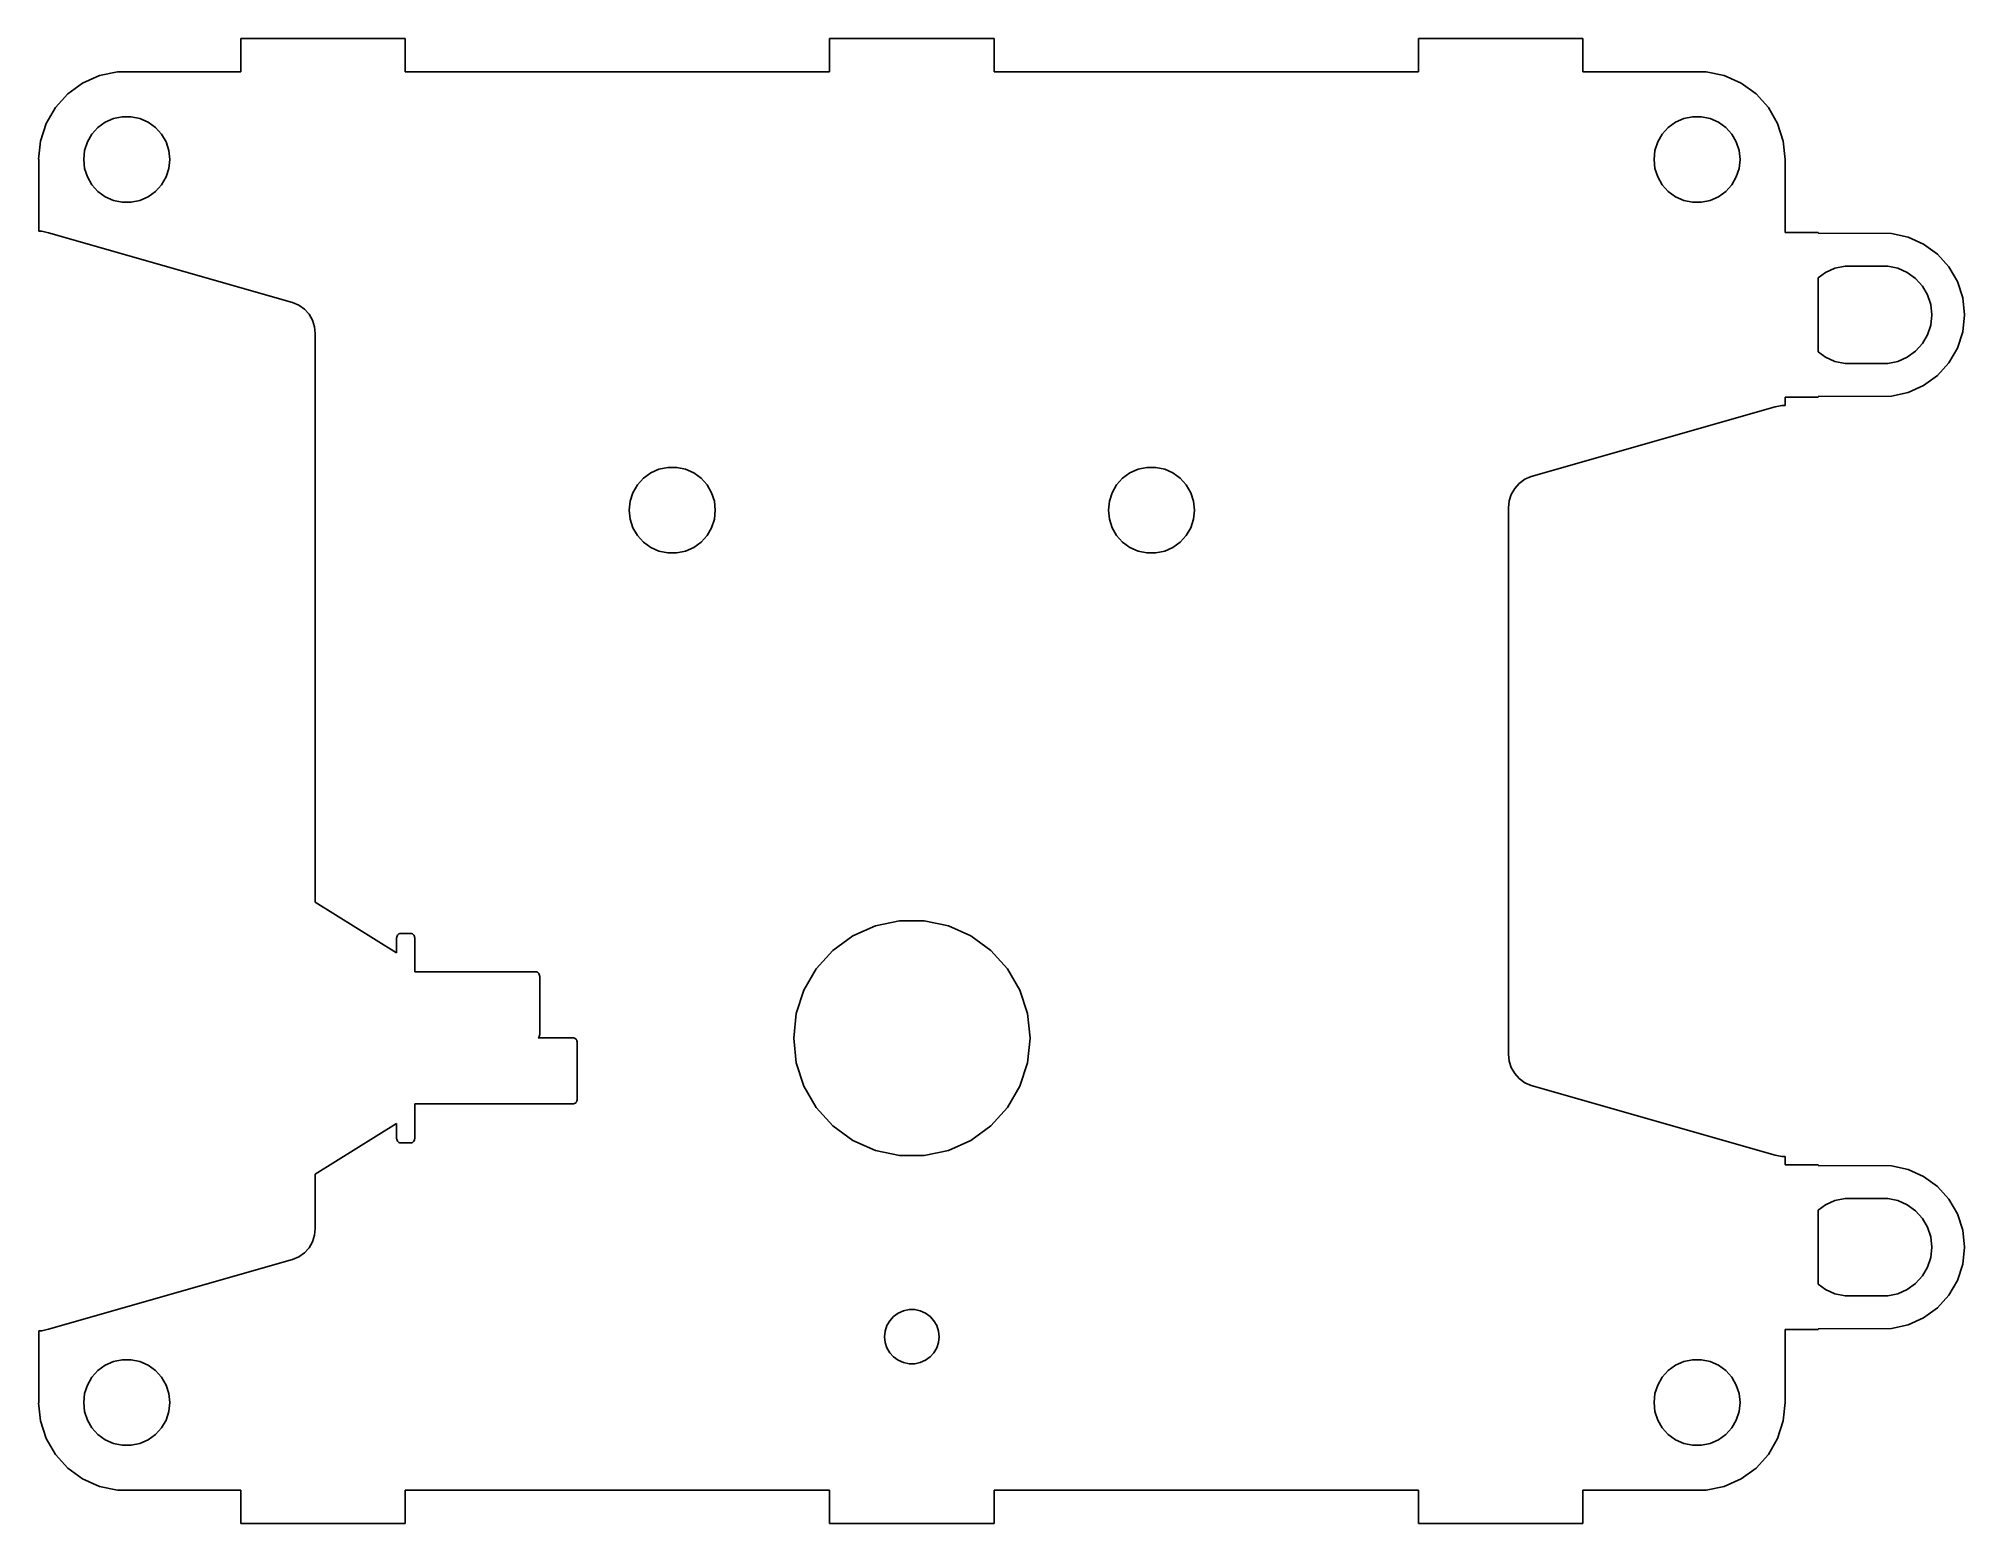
# Model space of a CAD drawing. Header units: metres. Extents: x -80 to 97, y -93 to 43.
import ezdxf

# ---------------------------------------------------------------- set-up
doc = ezdxf.new("R2010")
doc.units = ezdxf.units.M

msp = doc.modelspace()

# ---------------------------------------------------------------- linework, layer by layer
for p, q in [((-46.525, 43.335), (-61.625, 43.335)), ((-61.625, 43.335), (-61.625, 40.2806)), ((-46.525, 40.2806), (-46.525, 43.335)), ((7.54999, 43.335), (-7.54999, 43.335)), ((-7.54999, 43.335), (-7.54999, 40.2806)), ((7.54999, 40.2806), (7.54999, 43.335)), ((61.625, 43.335), (46.525, 43.335)), ((46.525, 43.335), (46.525, 40.2806)), ((61.625, 40.2806), (61.625, 43.335)), ((-76.15, 39.2398), (-77.52, 38.2445)), ((-74.603, 39.9286), (-76.15, 39.2398)), ((-72.9467, 40.2806), (-74.603, 39.9286)), ((-61.625, 40.2806), (-72.9467, 40.2806)), ((-7.54999, 40.2806), (-46.525, 40.2806)), ((46.525, 40.2806), (7.54999, 40.2806)), ((72.9467, 40.2806), (61.625, 40.2806)), ((74.603, 39.9286), (72.9467, 40.2806)), ((76.15, 39.2398), (74.603, 39.9286)), ((77.52, 38.2445), (76.15, 39.2398)), ((-77.52, 38.2445), (-78.653, 36.9861)), ((78.653, 36.9861), (77.52, 38.2445)), ((-79.4997, 35.5196), (-80.023, 33.9091)), ((-78.653, 36.9861), (-79.4997, 35.5196)), ((-74.7431, 35.1604), (-74.075, 35.6458)), ((-74.075, 35.6458), (-73.3206, 35.9817)), ((-73.3206, 35.9817), (-72.5129, 36.1534)), ((-72.5129, 36.1534), (-71.6871, 36.1534)), ((-71.6871, 36.1534), (-70.8794, 35.9817)), ((-70.8794, 35.9817), (-70.125, 35.6458)), ((-70.125, 35.6458), (-69.4569, 35.1604)), ((69.4569, 35.1604), (70.125, 35.6458)), ((70.125, 35.6458), (70.8794, 35.9817)), ((70.8794, 35.9817), (71.6871, 36.1534)), ((71.6871, 36.1534), (72.5129, 36.1534)), ((72.5129, 36.1534), (73.3206, 35.9817)), ((73.3206, 35.9817), (74.075, 35.6458)), ((74.075, 35.6458), (74.7431, 35.1604)), ((79.4997, 35.5196), (78.653, 36.9861)), ((80.023, 33.9091), (79.4997, 35.5196)), ((-80.023, 33.9091), (-80.1979, 32.245)), ((-75.9637, 33.0462), (-75.7085, 33.8316)), ((-75.7085, 33.8316), (-75.2956, 34.5468)), ((-75.2956, 34.5468), (-74.7431, 35.1604)), ((-69.4569, 35.1604), (-68.9044, 34.5468)), ((-68.9044, 34.5468), (-68.4915, 33.8316)), ((-68.4915, 33.8316), (-68.2363, 33.0462)), ((68.2363, 33.0462), (68.4915, 33.8316)), ((68.4915, 33.8316), (68.9044, 34.5468)), ((68.9044, 34.5468), (69.4569, 35.1604)), ((74.7431, 35.1604), (75.2956, 34.5468)), ((75.2956, 34.5468), (75.7085, 33.8316)), ((75.7085, 33.8316), (75.9637, 33.0462)), ((80.2, 32.225), (80.023, 33.9091)), ((-80.1979, 32.245), (-80.18, 32.245)), ((-80.18, 32.245), (-80.18, 25.6284)), ((-76.05, 32.225), (-75.9637, 33.0462)), ((-75.9637, 31.4037), (-76.05, 32.225)), ((-68.2363, 33.0462), (-68.15, 32.225)), ((-68.15, 32.225), (-68.2363, 31.4037)), ((68.15, 32.225), (68.2363, 33.0462)), ((68.2363, 31.4037), (68.15, 32.225)), ((75.9637, 33.0462), (76.05, 32.225)), ((76.05, 32.225), (75.9637, 31.4037)), ((80.2, 25.5), (80.2, 32.225)), ((-75.7085, 30.6184), (-75.9637, 31.4037)), ((-75.2956, 29.9032), (-75.7085, 30.6184)), ((-68.4915, 30.6184), (-68.9044, 29.9032)), ((-68.2363, 31.4037), (-68.4915, 30.6184)), ((68.4915, 30.6184), (68.2363, 31.4037)), ((68.9044, 29.9032), (68.4915, 30.6184)), ((75.7085, 30.6184), (75.2956, 29.9032)), ((75.9637, 31.4037), (75.7085, 30.6184)), ((-74.7431, 29.2896), (-75.2956, 29.9032)), ((-74.075, 28.8042), (-74.7431, 29.2896)), ((-73.3206, 28.4683), (-74.075, 28.8042)), ((-72.5129, 28.2966), (-73.3206, 28.4683)), ((-70.8794, 28.4683), (-71.6871, 28.2966)), ((-70.125, 28.8042), (-70.8794, 28.4683)), ((-69.4569, 29.2896), (-70.125, 28.8042)), ((-68.9044, 29.9032), (-69.4569, 29.2896)), ((69.4569, 29.2896), (68.9044, 29.9032)), ((70.125, 28.8042), (69.4569, 29.2896)), ((70.8794, 28.4683), (70.125, 28.8042)), ((71.6871, 28.2966), (70.8794, 28.4683)), ((73.3206, 28.4683), (72.5129, 28.2966)), ((74.075, 28.8042), (73.3206, 28.4683)), ((74.7431, 29.2896), (74.075, 28.8042)), ((75.2956, 29.9032), (74.7431, 29.2896)), ((-71.6871, 28.2966), (-72.5129, 28.2966)), ((72.5129, 28.2966), (71.6871, 28.2966)), ((-80.18, 25.6284), (-79.8843, 25.6284)), ((-79.8843, 25.6284), (-79.2668, 25.4972)), ((-79.2668, 25.4972), (-56.8668, 19.0972)), ((83.21, 25.5), (80.2, 25.5)), ((83.21, 25.4499), (83.21, 25.5)), ((89.944, 25.4089), (83.21, 25.4499)), ((91.4776, 25.0829), (89.944, 25.4089)), ((92.91, 24.4452), (91.4776, 25.0829)), ((94.1785, 23.5236), (92.91, 24.4452)), ((95.2276, 22.3584), (94.1785, 23.5236)), ((83.21, 21.3385), (83.91, 21.8471)), ((83.21, 14.5615), (83.21, 21.3385)), ((83.91, 21.8471), (84.7694, 22.2298)), ((84.7694, 22.2298), (85.6896, 22.4253)), ((85.6896, 22.4253), (89.6304, 22.4253)), ((89.6304, 22.4253), (90.5506, 22.2298)), ((90.5506, 22.2298), (91.41, 21.8471)), ((91.41, 21.8471), (92.1711, 21.2941)), ((92.1711, 21.2941), (92.8006, 20.595)), ((96.0116, 21.0005), (95.2276, 22.3584)), ((92.8006, 20.595), (93.271, 19.7803)), ((93.271, 19.7803), (93.5617, 18.8856)), ((96.4961, 19.5093), (96.0116, 21.0005)), ((96.66, 17.95), (96.4961, 19.5093)), ((-56.8668, 19.0972), (-56.29, 18.8404)), ((-56.29, 18.8404), (-55.7792, 18.4693)), ((-55.7792, 18.4693), (-55.3568, 18.0001)), ((-55.3568, 18.0001), (-55.0411, 17.4533)), ((93.5617, 18.8856), (93.66, 17.95)), ((93.66, 17.95), (93.5617, 17.0144)), ((96.4961, 16.3907), (96.66, 17.95)), ((-55.0411, 17.4533), (-54.846, 16.8529)), ((-54.846, 16.8529), (-54.78, 16.225)), ((-54.78, 16.225), (-54.78, -35.9991)), ((93.271, 16.1197), (92.8006, 15.305)), ((93.5617, 17.0144), (93.271, 16.1197)), ((96.0116, 14.8995), (96.4961, 16.3907)), ((83.91, 14.0529), (83.21, 14.5615)), ((92.1711, 14.6058), (91.41, 14.0529)), ((92.8006, 15.305), (92.1711, 14.6058)), ((95.2276, 13.5416), (96.0116, 14.8995)), ((84.7694, 13.6702), (83.91, 14.0529)), ((85.6896, 13.4746), (84.7694, 13.6702)), ((89.6304, 13.4746), (85.6896, 13.4746)), ((90.5506, 13.6702), (89.6304, 13.4746)), ((91.41, 14.0529), (90.5506, 13.6702)), ((94.1785, 12.3764), (95.2276, 13.5416)), ((89.944, 10.4911), (91.4776, 10.8171)), ((91.4776, 10.8171), (92.91, 11.4548)), ((92.91, 11.4548), (94.1785, 12.3764)), ((56.8668, 3.09718), (79.2668, 9.49718)), ((79.2668, 9.49718), (79.8843, 9.62845)), ((79.8843, 9.62845), (80.2, 9.62845)), ((80.2, 9.62845), (80.2, 10.4)), ((80.2, 10.4), (83.21, 10.4)), ((83.21, 10.4501), (89.944, 10.4911)), ((83.21, 10.4), (83.21, 10.4501)), ((-23.975, 3.42079), (-23.2206, 3.75667)), ((-23.2206, 3.75667), (-22.4129, 3.92836)), ((-22.4129, 3.92836), (-21.5871, 3.92836)), ((-21.5871, 3.92836), (-20.7794, 3.75667)), ((-20.7794, 3.75667), (-20.025, 3.42079)), ((20.025, 3.42079), (20.7794, 3.75667)), ((20.7794, 3.75667), (21.5871, 3.92836)), ((21.5871, 3.92836), (22.4129, 3.92836)), ((22.4129, 3.92836), (23.2206, 3.75667)), ((23.2206, 3.75667), (23.975, 3.42079)), ((-25.6085, 1.6066), (-25.1956, 2.32175)), ((-25.1956, 2.32175), (-24.6431, 2.93541)), ((-24.6431, 2.93541), (-23.975, 3.42079)), ((-20.025, 3.42079), (-19.3569, 2.93541)), ((-19.3569, 2.93541), (-18.8044, 2.32175)), ((-18.8044, 2.32175), (-18.3915, 1.6066)), ((18.3915, 1.6066), (18.8044, 2.32175)), ((18.8044, 2.32175), (19.3569, 2.93541)), ((19.3569, 2.93541), (20.025, 3.42079)), ((23.975, 3.42079), (24.6431, 2.93541)), ((24.6431, 2.93541), (25.1956, 2.32175)), ((25.1956, 2.32175), (25.6085, 1.6066)), ((55.0411, 1.45334), (55.3568, 2.00011)), ((55.3568, 2.00011), (55.7792, 2.46928)), ((55.7792, 2.46928), (56.29, 2.84039)), ((56.29, 2.84039), (56.8668, 3.09718)), ((-25.95, 0), (-25.8637, 0.82124)), ((-25.8637, -0.82124), (-25.95, 0)), ((-25.8637, 0.82124), (-25.6085, 1.6066)), ((-18.3915, 1.6066), (-18.1363, 0.82124)), ((-18.1363, 0.82124), (-18.05, 0)), ((-18.05, 0), (-18.1363, -0.82124)), ((18.05, 0), (18.1363, 0.82124)), ((18.1363, -0.82124), (18.05, 0)), ((18.1363, 0.82124), (18.3915, 1.6066)), ((25.6085, 1.6066), (25.8637, 0.82124)), ((25.8637, 0.82124), (25.95, 0)), ((25.95, 0), (25.8637, -0.82124)), ((54.78, 0.22499), (54.846, 0.85289)), ((54.78, -49.975), (54.78, 0.22499)), ((54.846, 0.85289), (55.0411, 1.45334)), ((-25.6085, -1.6066), (-25.8637, -0.82124)), ((-25.1956, -2.32175), (-25.6085, -1.6066)), ((-18.3915, -1.6066), (-18.8044, -2.32175)), ((-18.1363, -0.82124), (-18.3915, -1.6066)), ((18.3915, -1.6066), (18.1363, -0.82124)), ((18.8044, -2.32175), (18.3915, -1.6066)), ((25.6085, -1.6066), (25.1956, -2.32175)), ((25.8637, -0.82124), (25.6085, -1.6066)), ((-24.6431, -2.93541), (-25.1956, -2.32175)), ((-23.975, -3.42079), (-24.6431, -2.93541)), ((-23.2206, -3.75667), (-23.975, -3.42079)), ((-20.025, -3.42079), (-20.7794, -3.75667)), ((-19.3569, -2.93541), (-20.025, -3.42079)), ((-18.8044, -2.32175), (-19.3569, -2.93541)), ((19.3569, -2.93541), (18.8044, -2.32175)), ((20.025, -3.42079), (19.3569, -2.93541)), ((20.7794, -3.75667), (20.025, -3.42079)), ((23.975, -3.42079), (23.2206, -3.75667)), ((24.6431, -2.93541), (23.975, -3.42079)), ((25.1956, -2.32175), (24.6431, -2.93541)), ((-22.4129, -3.92836), (-23.2206, -3.75667)), ((-21.5871, -3.92836), (-22.4129, -3.92836)), ((-20.7794, -3.75667), (-21.5871, -3.92836)), ((21.5871, -3.92836), (20.7794, -3.75667)), ((22.4129, -3.92836), (21.5871, -3.92836)), ((23.2206, -3.75667), (22.4129, -3.92836)), ((-54.78, -35.9991), (-47.31, -40.6679)), ((-47.0975, -38.9269), (-47.0163, -38.8908)), ((-47.0163, -38.8908), (-46.9294, -38.8723)), ((-46.9294, -38.8723), (-46.0306, -38.8723)), ((-46.0306, -38.8723), (-45.9437, -38.8908)), ((-45.9437, -38.8908), (-45.8625, -38.9269)), ((-5.42499, -39.1036), (-3.35283, -38.181)), ((-3.35283, -38.181), (-1.13412, -37.7094)), ((-1.13412, -37.7094), (1.13412, -37.7094)), ((1.13412, -37.7094), (3.35283, -38.181)), ((3.35283, -38.181), (5.42499, -39.1036)), ((-47.31, -39.295), (-47.3007, -39.2066)), ((-47.31, -40.6679), (-47.31, -39.295)), ((-47.3007, -39.2066), (-47.2733, -39.1221)), ((-47.2733, -39.1221), (-47.2288, -39.0452)), ((-47.2288, -39.0452), (-47.1694, -38.9792)), ((-47.1694, -38.9792), (-47.0975, -38.9269)), ((-45.8625, -38.9269), (-45.7906, -38.9792)), ((-45.7906, -38.9792), (-45.7312, -39.0452)), ((-45.7312, -39.0452), (-45.6867, -39.1221)), ((-45.6867, -39.1221), (-45.6593, -39.2066)), ((-45.6593, -39.2066), (-45.65, -39.295)), ((-45.65, -39.295), (-45.65, -42.3973)), ((-8.77783, -42.1225), (-7.26006, -40.4369)), ((-7.26006, -40.4369), (-5.42499, -39.1036)), ((5.42499, -39.1036), (7.26006, -40.4369)), ((7.26006, -40.4369), (8.77783, -42.1225)), ((-45.65, -42.3973), (-34.5556, -42.3973)), ((-34.5556, -42.3973), (-34.4687, -42.4158)), ((-34.4687, -42.4158), (-34.3875, -42.4519)), ((-9.91196, -44.0869), (-8.77783, -42.1225)), ((8.77783, -42.1225), (9.91196, -44.0869)), ((-34.3875, -42.4519), (-34.3156, -42.5042)), ((-34.3156, -42.5042), (-34.2562, -42.5702)), ((-34.2562, -42.5702), (-34.2117, -42.6471)), ((-34.2117, -42.6471), (-34.1843, -42.7316)), ((-34.1843, -42.7316), (-34.175, -42.82)), ((-34.175, -42.82), (-34.175, -48.17)), ((-10.6129, -46.2442), (-9.91196, -44.0869)), ((9.91196, -44.0869), (10.6129, -46.2442)), ((-10.85, -48.5), (-10.6129, -46.2442)), ((10.6129, -46.2442), (10.85, -48.5)), ((-34.2562, -48.4198), (-34.3121, -48.4819)), ((-34.3121, -48.4819), (-31.0634, -48.4819)), ((-34.2117, -48.3428), (-34.2562, -48.4198)), ((-34.1843, -48.2584), (-34.2117, -48.3428)), ((-34.175, -48.17), (-34.1843, -48.2584)), ((-31.0634, -48.4819), (-30.9918, -48.4971)), ((-30.9918, -48.4971), (-30.925, -48.5269)), ((-30.925, -48.5269), (-30.8658, -48.5699)), ((-30.8658, -48.5699), (-30.8168, -48.6243)), ((-30.8168, -48.6243), (-30.7803, -48.6876)), ((-30.7803, -48.6876), (-30.7576, -48.7572)), ((-30.7576, -48.7572), (-30.75, -48.83)), ((-30.75, -48.83), (-30.75, -54.18)), ((-10.6129, -50.7558), (-10.85, -48.5)), ((10.85, -48.5), (10.6129, -50.7558)), ((-9.91196, -52.9131), (-10.6129, -50.7558)), ((10.6129, -50.7558), (9.91196, -52.9131)), ((54.846, -50.6029), (54.78, -49.975)), ((55.0411, -51.2033), (54.846, -50.6029)), ((55.3568, -51.7501), (55.0411, -51.2033)), ((-8.77783, -54.8775), (-9.91196, -52.9131)), ((9.91196, -52.9131), (8.77783, -54.8775)), ((55.7792, -52.2193), (55.3568, -51.7501)), ((56.29, -52.5904), (55.7792, -52.2193)), ((56.8668, -52.8472), (56.29, -52.5904)), ((79.2668, -59.2472), (56.8668, -52.8472)), ((-31.0634, -54.5281), (-45.65, -54.5281)), ((-45.65, -54.5281), (-45.65, -57.705)), ((-30.9918, -54.5129), (-31.0634, -54.5281)), ((-30.925, -54.4831), (-30.9918, -54.5129)), ((-30.8658, -54.4401), (-30.925, -54.4831)), ((-30.8168, -54.3857), (-30.8658, -54.4401)), ((-30.7803, -54.3224), (-30.8168, -54.3857)), ((-30.7576, -54.2528), (-30.7803, -54.3224)), ((-30.75, -54.18), (-30.7576, -54.2528)), ((-47.31, -56.3321), (-54.78, -61.0009)), ((-47.31, -57.705), (-47.31, -56.3321)), ((-7.26006, -56.5631), (-8.77783, -54.8775)), ((-5.42499, -57.8964), (-7.26006, -56.5631)), ((7.26006, -56.5631), (5.42499, -57.8964)), ((8.77783, -54.8775), (7.26006, -56.5631)), ((-47.3007, -57.7934), (-47.31, -57.705)), ((-47.2733, -57.8779), (-47.3007, -57.7934)), ((-47.2288, -57.9548), (-47.2733, -57.8779)), ((-47.1694, -58.0208), (-47.2288, -57.9548)), ((-47.0975, -58.0731), (-47.1694, -58.0208)), ((-47.0163, -58.1092), (-47.0975, -58.0731)), ((-46.9294, -58.1277), (-47.0163, -58.1092)), ((-46.0306, -58.1277), (-46.9294, -58.1277)), ((-45.9437, -58.1092), (-46.0306, -58.1277)), ((-45.8625, -58.0731), (-45.9437, -58.1092)), ((-45.7906, -58.0208), (-45.8625, -58.0731)), ((-45.7312, -57.9548), (-45.7906, -58.0208)), ((-45.6867, -57.8779), (-45.7312, -57.9548)), ((-45.6593, -57.7934), (-45.6867, -57.8779)), ((-45.65, -57.705), (-45.6593, -57.7934)), ((-3.35283, -58.819), (-5.42499, -57.8964)), ((5.42499, -57.8964), (3.35283, -58.819)), ((-1.13412, -59.2906), (-3.35283, -58.819)), ((1.13412, -59.2906), (-1.13412, -59.2906)), ((3.35283, -58.819), (1.13412, -59.2906)), ((79.8843, -59.3784), (79.2668, -59.2472)), ((80.2, -59.3784), (79.8843, -59.3784)), ((80.2, -60.15), (80.2, -59.3784)), ((-54.78, -61.0009), (-54.78, -65.975)), ((83.21, -60.15), (80.2, -60.15)), ((83.21, -60.2001), (83.21, -60.15)), ((89.944, -60.2411), (83.21, -60.2001)), ((91.4776, -60.5671), (89.944, -60.2411)), ((92.91, -61.2048), (91.4776, -60.5671)), ((94.1785, -62.1264), (92.91, -61.2048)), ((83.91, -63.8029), (84.7694, -63.4202)), ((84.7694, -63.4202), (85.6896, -63.2246)), ((85.6896, -63.2246), (89.6304, -63.2246)), ((89.6304, -63.2246), (90.5506, -63.4202)), ((90.5506, -63.4202), (91.41, -63.8029)), ((95.2276, -63.2916), (94.1785, -62.1264)), ((96.0116, -64.6495), (95.2276, -63.2916)), ((83.21, -64.3115), (83.91, -63.8029)), ((83.21, -71.0885), (83.21, -64.3115)), ((91.41, -63.8029), (92.1711, -64.3559)), ((92.1711, -64.3559), (92.8006, -65.055)), ((92.8006, -65.055), (93.271, -65.8697)), ((96.4961, -66.1407), (96.0116, -64.6495)), ((-55.0411, -67.2033), (-55.3568, -67.7501)), ((-54.846, -66.6029), (-55.0411, -67.2033)), ((-54.78, -65.975), (-54.846, -66.6029)), ((93.271, -65.8697), (93.5617, -66.7644)), ((93.5617, -66.7644), (93.66, -67.7)), ((96.66, -67.7), (96.4961, -66.1407)), ((-56.8668, -68.8472), (-79.2668, -75.2472)), ((-56.29, -68.5904), (-56.8668, -68.8472)), ((-55.7792, -68.2193), (-56.29, -68.5904)), ((-55.3568, -67.7501), (-55.7792, -68.2193)), ((93.5617, -68.6356), (93.271, -69.5303)), ((93.66, -67.7), (93.5617, -68.6356)), ((96.4961, -69.2593), (96.66, -67.7)), ((92.8006, -70.345), (92.1711, -71.0441)), ((93.271, -69.5303), (92.8006, -70.345)), ((96.0116, -70.7505), (96.4961, -69.2593)), ((83.91, -71.5971), (83.21, -71.0885)), ((84.7694, -71.9798), (83.91, -71.5971)), ((85.6896, -72.1753), (84.7694, -71.9798)), ((89.6304, -72.1753), (85.6896, -72.1753)), ((90.5506, -71.9798), (89.6304, -72.1753)), ((91.41, -71.5971), (90.5506, -71.9798)), ((92.1711, -71.0441), (91.41, -71.5971)), ((94.1785, -73.2736), (95.2276, -72.1084)), ((95.2276, -72.1084), (96.0116, -70.7505)), ((-2.02254, -74.4555), (-1.67282, -74.0671)), ((-1.67282, -74.0671), (-1.25, -73.7599)), ((-1.25, -73.7599), (-0.77254, -73.5473)), ((-0.77254, -73.5473), (-0.26131, -73.4387)), ((-0.26131, -73.4387), (0.26131, -73.4387)), ((0.26131, -73.4387), (0.77254, -73.5473)), ((0.77254, -73.5473), (1.24998, -73.7599)), ((1.24998, -73.7599), (1.67282, -74.0671)), ((1.67282, -74.0671), (2.02254, -74.4555)), ((91.4776, -74.8329), (92.91, -74.1952)), ((92.91, -74.1952), (94.1785, -73.2736)), ((-79.8843, -75.3784), (-80.18, -75.3784)), ((-80.18, -75.3784), (-80.18, -81.995)), ((-79.2668, -75.2472), (-79.8843, -75.3784)), ((-2.5, -75.925), (-2.44536, -75.4052)), ((-2.44536, -76.4448), (-2.5, -75.925)), ((-2.44536, -75.4052), (-2.28386, -74.9082)), ((-2.28386, -74.9082), (-2.02254, -74.4555)), ((2.02254, -74.4555), (2.28386, -74.9082)), ((2.28386, -74.9082), (2.44536, -75.4052)), ((2.44536, -75.4052), (2.5, -75.925)), ((2.5, -75.925), (2.44536, -76.4448)), ((80.2, -81.975), (80.2, -75.25)), ((80.2, -75.25), (83.21, -75.25)), ((83.21, -75.1999), (89.944, -75.1589)), ((83.21, -75.25), (83.21, -75.1999)), ((89.944, -75.1589), (91.4776, -74.8329)), ((-2.28386, -76.9418), (-2.44536, -76.4448)), ((-2.02254, -77.3945), (-2.28386, -76.9418)), ((-1.67282, -77.7829), (-2.02254, -77.3945)), ((-1.25, -78.0901), (-1.67282, -77.7829)), ((1.67282, -77.7829), (1.25, -78.0901)), ((2.02254, -77.3945), (1.67282, -77.7829)), ((2.28386, -76.9418), (2.02254, -77.3945)), ((2.44536, -76.4448), (2.28386, -76.9418)), ((-75.2956, -79.6532), (-74.7431, -79.0396)), ((-74.7431, -79.0396), (-74.075, -78.5542)), ((-74.075, -78.5542), (-73.3206, -78.2183)), ((-73.3206, -78.2183), (-72.5129, -78.0466)), ((-72.5129, -78.0466), (-71.6871, -78.0466)), ((-71.6871, -78.0466), (-70.8794, -78.2183)), ((-70.8794, -78.2183), (-70.125, -78.5542)), ((-70.125, -78.5542), (-69.4569, -79.0396)), ((-69.4569, -79.0396), (-68.9044, -79.6532)), ((-0.77254, -78.3026), (-1.25, -78.0901)), ((-0.26131, -78.4113), (-0.77254, -78.3026)), ((0.26131, -78.4113), (-0.26131, -78.4113)), ((0.77254, -78.3026), (0.26131, -78.4113)), ((1.25, -78.0901), (0.77254, -78.3026)), ((68.9044, -79.6532), (69.4569, -79.0396)), ((69.4569, -79.0396), (70.125, -78.5542)), ((70.125, -78.5542), (70.8794, -78.2183)), ((70.8794, -78.2183), (71.6871, -78.0466)), ((71.6871, -78.0466), (72.5129, -78.0466)), ((72.5129, -78.0466), (73.3206, -78.2183)), ((73.3206, -78.2183), (74.075, -78.5542)), ((74.075, -78.5542), (74.7431, -79.0396)), ((74.7431, -79.0396), (75.2956, -79.6532)), ((-76.05, -81.975), (-75.9637, -81.1537)), ((-75.9637, -81.1537), (-75.7085, -80.3684)), ((-75.7085, -80.3684), (-75.2956, -79.6532)), ((-68.9044, -79.6532), (-68.4915, -80.3684)), ((-68.4915, -80.3684), (-68.2363, -81.1537)), ((-68.2363, -81.1537), (-68.15, -81.975)), ((68.15, -81.975), (68.2363, -81.1537)), ((68.2363, -81.1537), (68.4915, -80.3684)), ((68.4915, -80.3684), (68.9044, -79.6532)), ((75.2956, -79.6532), (75.7085, -80.3684)), ((75.7085, -80.3684), (75.9637, -81.1537)), ((75.9637, -81.1537), (76.05, -81.975)), ((-80.18, -81.995), (-80.1979, -81.995)), ((-80.1979, -81.995), (-80.023, -83.6591)), ((-75.9637, -82.7962), (-76.05, -81.975)), ((-75.7085, -83.5816), (-75.9637, -82.7962)), ((-68.2363, -82.7962), (-68.4915, -83.5816)), ((-68.15, -81.975), (-68.2363, -82.7962)), ((68.2363, -82.7962), (68.15, -81.975)), ((68.4915, -83.5816), (68.2363, -82.7962)), ((75.9637, -82.7962), (75.7085, -83.5816)), ((76.05, -81.975), (75.9637, -82.7962)), ((80.023, -83.6591), (80.2, -81.975)), ((-80.023, -83.6591), (-79.4997, -85.2696)), ((-75.2956, -84.2968), (-75.7085, -83.5816)), ((-74.7431, -84.9104), (-75.2956, -84.2968)), ((-68.9044, -84.2968), (-69.4569, -84.9104)), ((-68.4915, -83.5816), (-68.9044, -84.2968)), ((68.9044, -84.2968), (68.4915, -83.5816)), ((69.4569, -84.9104), (68.9044, -84.2968)), ((75.2956, -84.2968), (74.7431, -84.9104)), ((75.7085, -83.5816), (75.2956, -84.2968)), ((79.4997, -85.2696), (80.023, -83.6591)), ((-79.4997, -85.2696), (-78.653, -86.7361)), ((-74.075, -85.3958), (-74.7431, -84.9104)), ((-73.3206, -85.7317), (-74.075, -85.3958)), ((-72.5129, -85.9034), (-73.3206, -85.7317)), ((-71.6871, -85.9034), (-72.5129, -85.9034)), ((-70.8794, -85.7317), (-71.6871, -85.9034)), ((-70.125, -85.3958), (-70.8794, -85.7317)), ((-69.4569, -84.9104), (-70.125, -85.3958)), ((70.125, -85.3958), (69.4569, -84.9104)), ((70.8794, -85.7317), (70.125, -85.3958)), ((71.6871, -85.9034), (70.8794, -85.7317)), ((72.5129, -85.9034), (71.6871, -85.9034)), ((73.3206, -85.7317), (72.5129, -85.9034)), ((74.075, -85.3958), (73.3206, -85.7317)), ((74.7431, -84.9104), (74.075, -85.3958)), ((78.653, -86.7361), (79.4997, -85.2696)), ((-78.653, -86.7361), (-77.52, -87.9945)), ((-77.52, -87.9945), (-76.15, -88.9898)), ((76.15, -88.9898), (77.52, -87.9945)), ((77.52, -87.9945), (78.653, -86.7361)), ((-76.15, -88.9898), (-74.603, -89.6786)), ((-74.603, -89.6786), (-72.9467, -90.0306)), ((-72.9467, -90.0306), (-61.625, -90.0306)), ((-61.625, -90.0306), (-61.625, -93.085)), ((-46.525, -90.0306), (-7.54999, -90.0306)), ((-46.525, -93.085), (-46.525, -90.0306)), ((-7.54999, -90.0306), (-7.54999, -93.085)), ((7.54999, -93.085), (7.54999, -90.0306)), ((7.54999, -90.0306), (46.525, -90.0306)), ((46.525, -90.0306), (46.525, -93.085)), ((61.625, -93.085), (61.625, -90.0306)), ((61.625, -90.0306), (72.9467, -90.0306)), ((72.9467, -90.0306), (74.603, -89.6786)), ((74.603, -89.6786), (76.15, -88.9898)), ((-61.625, -93.085), (-46.525, -93.085)), ((-7.54999, -93.085), (7.54999, -93.085)), ((46.525, -93.085), (61.625, -93.085))]:
    msp.add_line(p, q)

doc.saveas('drawing.dxf')
